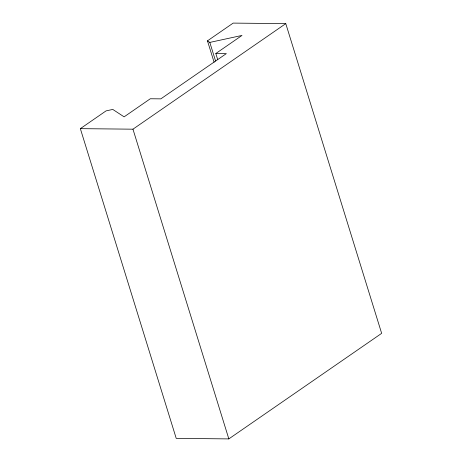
<?xml version="1.0" encoding="UTF-8"?>
<svg xmlns="http://www.w3.org/2000/svg" width="462" height="462" viewBox="0 0 462 462"><rect width="100%" height="100%" fill="white"/><g stroke="black" fill="none" stroke-linecap="round" stroke-linejoin="round"><path stroke-width="0.69" d="M214.079 62.22L207.467 40.852L233.166 23.1L285.776 23.631L381.652 333.35L228.834 438.9L176.224 438.369L80.348 128.65L106.052 110.897L112.78 109.43L124.116 116.851L150.317 98.758L160.84 98.862L226.334 53.627L215.812 53.523L217.729 59.719M215.812 53.523L242.007 35.43L209.812 42.412L207.467 40.852M80.348 128.65L132.958 129.181L285.776 23.631M209.812 42.412L215.575 61.03M132.958 129.181L228.834 438.9"/></g></svg>
